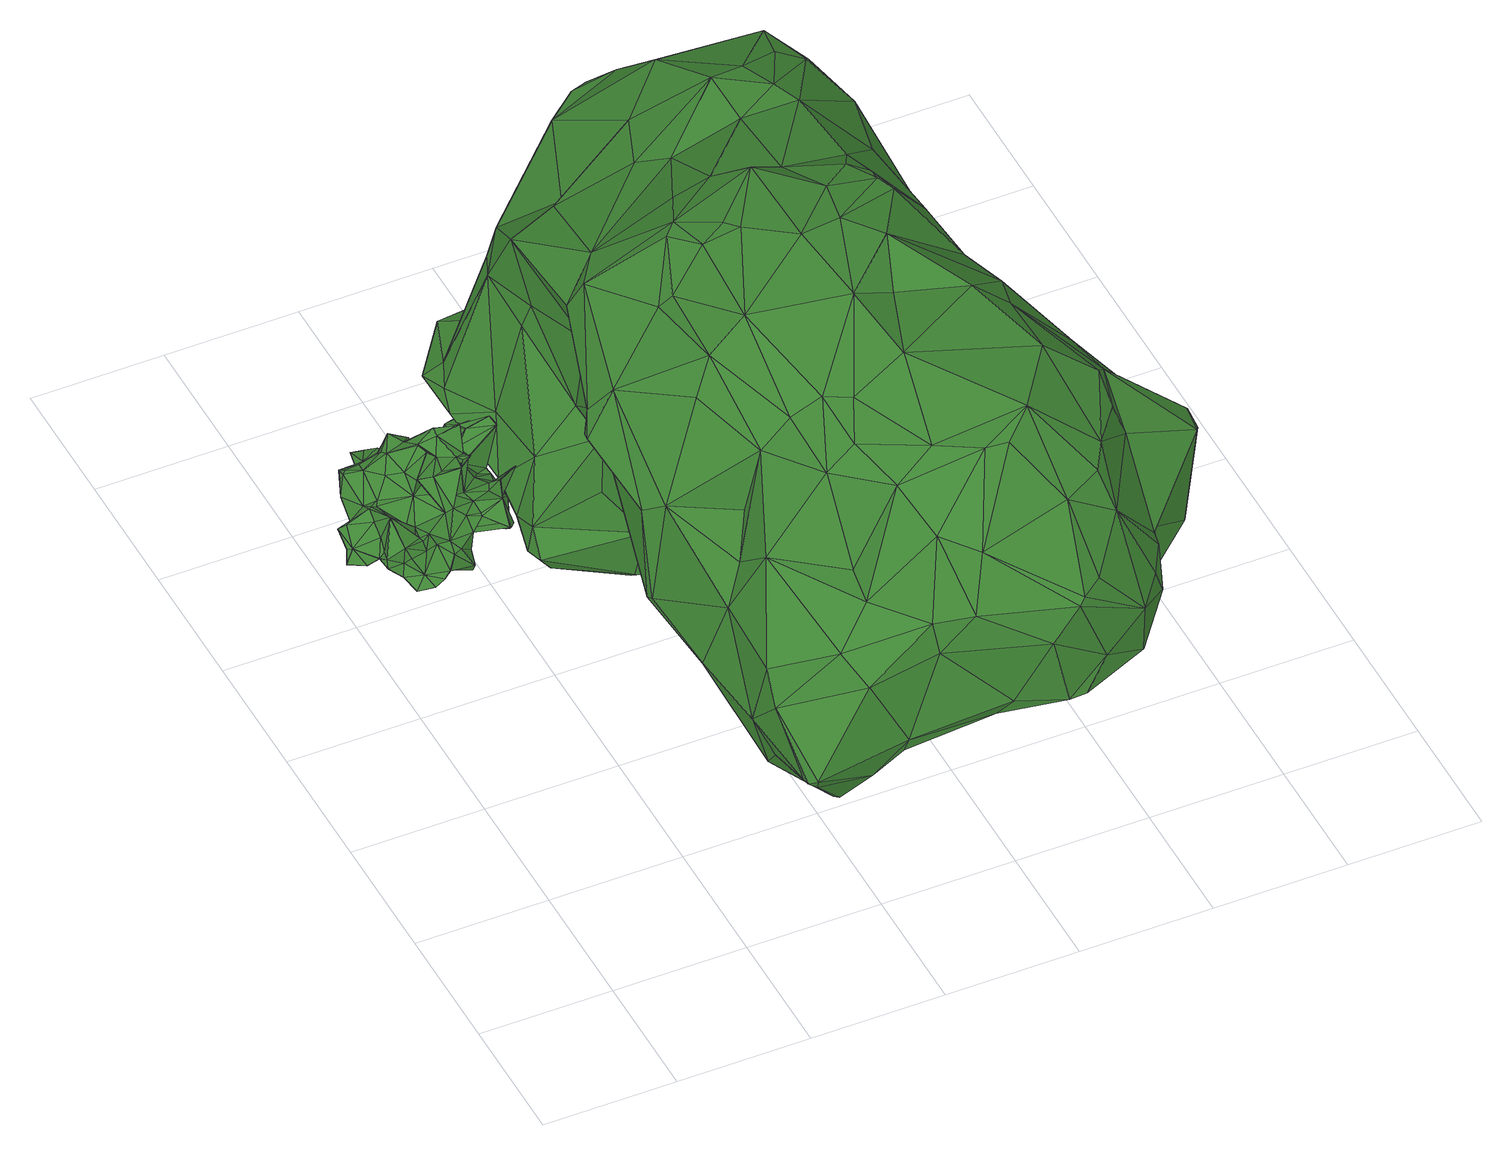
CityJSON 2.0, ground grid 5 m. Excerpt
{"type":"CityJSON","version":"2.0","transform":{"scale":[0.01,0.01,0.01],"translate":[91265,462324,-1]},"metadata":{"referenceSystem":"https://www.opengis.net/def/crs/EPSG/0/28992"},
"CityObjects":{
"tree1":{"type":"SolitaryVegetationObject","attributes":{"gtid":327,"crown_width_m":6.9,"crown_median_z":1.72,"trunk_H_m":2.02,"trunk_DBH_m":0.137,"trunk_radius_m":0.0684,"trunk_base_height_m":-0.3,"original_gtid":"333"},"geometry":[{"type":"Solid","lod":"3","boundaries":[[[[0,1,2]],[[3,4,5]],[[6,7,8]],[[9,10,3]],[[11,12,13]],[[14,15,16]],[[17,18,19]],[[20,18,17]],[[21,22,23]],[[24,25,26]],[[24,26,27]],[[28,27,29]],[[30,31,32]],[[32,33,34]],[[35,36,37]],[[38,39,40]],[[41,40,39]],[[42,43,44]],[[3,5,45]],[[46,47,39]],[[4,35,5]],[[48,49,50]],[[48,51,49]],[[11,52,53]],[[54,55,56]],[[33,57,21]],[[58,59,56]],[[60,61,62]],[[63,26,25]],[[64,65,66]],[[67,68,69]],[[70,71,72]],[[33,73,74]],[[75,36,76]],[[75,76,28]],[[77,78,79]],[[77,79,80]],[[81,70,82]],[[59,10,9]],[[58,10,59]],[[46,42,47]],[[83,84,85]],[[86,36,35]],[[17,87,88]],[[53,89,90]],[[91,92,93]],[[91,94,92]],[[45,67,3]],[[9,3,67]],[[95,96,15]],[[97,98,99]],[[62,97,99]],[[0,100,1]],[[25,100,0]],[[101,102,103]],[[101,103,104]],[[33,21,73]],[[44,105,74]],[[106,24,27]],[[107,108,109]],[[110,111,6]],[[112,76,36]],[[113,1,100]],[[113,100,107]],[[114,97,62]],[[7,6,111]],[[29,115,116]],[[5,37,45]],[[44,117,42]],[[74,117,44]],[[23,73,21]],[[110,81,118]],[[110,118,32]],[[10,58,119]],[[13,12,80]],[[54,65,64]],[[13,52,11]],[[104,102,120]],[[121,76,122]],[[92,123,48]],[[124,85,125]],[[12,126,127]],[[80,12,127]],[[12,85,126]],[[124,126,85]],[[97,128,98]],[[127,126,124]],[[85,84,125]],[[124,125,127]],[[17,88,129]],[[7,130,8]],[[57,33,32]],[[41,47,131]],[[132,2,1]],[[133,109,134]],[[135,19,136]],[[106,137,24]],[[4,138,139]],[[47,41,39]],[[38,140,141]],[[133,134,142]],[[143,144,145]],[[146,144,143]],[[51,147,49]],[[148,149,150]],[[151,152,153]],[[52,89,53]],[[90,89,154]],[[51,136,19]],[[155,156,157]],[[150,53,158]],[[159,158,53]],[[26,160,27]],[[27,160,161]],[[162,163,164]],[[21,165,22]],[[166,167,168]],[[169,170,10]],[[145,171,172]],[[173,171,144]],[[14,16,174]],[[175,141,176]],[[177,161,152]],[[29,116,28]],[[109,137,121]],[[53,90,159]],[[99,178,179]],[[99,179,60]],[[12,180,85]],[[181,180,12]],[[182,15,96]],[[83,85,180]],[[44,43,114]],[[62,105,114]],[[61,105,62]],[[88,70,183]],[[148,176,184]],[[5,35,37]],[[0,2,25]],[[41,155,40]],[[141,140,176]],[[180,172,83]],[[163,152,151]],[[32,115,57]],[[185,118,82]],[[104,103,102]],[[186,95,77]],[[187,101,188]],[[69,189,190]],[[191,192,22]],[[193,194,195]],[[133,142,15]],[[134,109,122]],[[31,163,196]],[[1,113,197]],[[182,198,199]],[[99,98,200]],[[25,41,63]],[[90,201,159]],[[46,43,42]],[[82,70,185]],[[142,16,15]],[[174,78,14]],[[202,78,174]],[[202,89,52]],[[78,77,14]],[[203,179,178]],[[199,113,107]],[[204,113,199]],[[136,51,205]],[[50,49,206]],[[82,118,81]],[[92,48,50]],[[4,207,35]],[[50,8,130]],[[70,88,87]],[[208,72,71]],[[195,194,209]],[[81,6,210]],[[176,211,166]],[[200,193,178]],[[25,24,100]],[[212,100,24]],[[53,168,11]],[[213,31,196]],[[214,117,191]],[[191,117,74]],[[95,14,77]],[[70,81,71]],[[215,111,110]],[[214,131,117]],[[175,97,141]],[[175,128,97]],[[48,123,51]],[[94,51,123]],[[173,146,216]],[[145,144,171]],[[94,217,205]],[[94,205,51]],[[20,129,183]],[[110,31,213]],[[174,154,202]],[[174,16,154]],[[106,27,28]],[[218,187,219]],[[162,164,220]],[[185,19,118]],[[186,77,127]],[[221,222,148]],[[176,148,222]],[[7,223,130]],[[109,108,137]],[[44,114,105]],[[224,225,199]],[[64,218,219]],[[54,159,55]],[[167,226,227]],[[179,177,61]],[[220,177,179]],[[94,123,92]],[[150,168,53]],[[135,28,228]],[[135,228,19]],[[193,200,229]],[[114,38,97]],[[230,63,131]],[[230,131,214]],[[231,190,189]],[[56,190,231]],[[78,202,79]],[[42,131,47]],[[204,197,113]],[[116,115,32]],[[120,232,233]],[[200,178,99]],[[234,208,235]],[[9,236,59]],[[21,57,165]],[[6,81,110]],[[56,65,54]],[[185,87,19]],[[208,234,72]],[[197,204,237]],[[150,233,148]],[[208,71,8]],[[98,128,232]],[[176,238,211]],[[176,140,238]],[[20,239,18]],[[112,122,76]],[[87,185,70]],[[96,198,182]],[[190,56,240]],[[106,121,137]],[[28,121,106]],[[150,176,166]],[[150,166,168]],[[60,179,61]],[[87,17,19]],[[231,68,241]],[[149,184,176]],[[62,99,60]],[[142,154,16]],[[235,239,20]],[[242,157,143]],[[155,157,242]],[[19,147,51]],[[235,208,239]],[[234,235,183]],[[20,183,235]],[[193,243,194]],[[160,230,161]],[[41,131,63]],[[117,131,42]],[[12,11,244]],[[135,75,28]],[[67,190,236]],[[67,69,190]],[[143,157,146]],[[94,91,245]],[[187,188,219]],[[25,2,41]],[[220,246,177]],[[161,177,246]],[[222,221,247]],[[222,247,175]],[[96,224,198]],[[128,175,247]],[[233,232,221]],[[233,104,120]],[[98,248,200]],[[149,176,150]],[[101,104,188]],[[116,228,28]],[[105,30,74]],[[70,72,234]],[[26,230,160]],[[92,50,130]],[[248,243,229]],[[248,229,200]],[[169,10,119]],[[169,119,90]],[[249,54,64]],[[203,195,250]],[[203,193,195]],[[40,242,251]],[[88,183,129]],[[226,211,238]],[[163,161,164]],[[173,172,171]],[[169,90,142]],[[176,222,175]],[[90,154,142]],[[201,56,55]],[[201,55,159]],[[226,145,227]],[[165,57,115]],[[133,15,182]],[[95,15,14]],[[32,118,116]],[[231,65,56]],[[50,206,8]],[[152,161,230]],[[152,230,153]],[[191,22,214]],[[205,252,136]],[[253,136,252]],[[22,192,23]],[[73,23,192]],[[191,74,192]],[[74,73,192]],[[181,227,180]],[[38,114,43]],[[38,43,46]],[[180,227,172]],[[145,172,227]],[[27,254,29]],[[29,254,115]],[[165,115,254]],[[220,215,213]],[[214,22,165]],[[153,165,27]],[[214,165,153]],[[17,129,20]],[[240,236,190]],[[189,68,231]],[[205,217,252]],[[248,232,102]],[[120,102,232]],[[203,178,193]],[[255,237,216]],[[227,181,244]],[[234,183,70]],[[249,158,54]],[[158,159,54]],[[211,226,166]],[[118,19,228]],[[118,228,116]],[[256,257,258]],[[256,258,156]],[[156,258,146]],[[257,146,258]],[[140,40,251]],[[56,119,58]],[[56,201,119]],[[132,259,155]],[[90,119,201]],[[155,259,156]],[[156,146,157]],[[45,217,241]],[[121,28,76]],[[260,256,197]],[[197,256,1]],[[121,122,109]],[[140,38,40]],[[139,207,4]],[[155,41,2]],[[155,2,132]],[[253,45,37]],[[64,66,261]],[[91,250,195]],[[64,91,195]],[[209,101,187]],[[112,134,122]],[[112,142,134]],[[255,146,257]],[[195,218,64]],[[242,40,155]],[[112,139,142]],[[112,207,139]],[[112,86,207]],[[220,111,215]],[[67,241,68]],[[212,107,100]],[[141,97,38]],[[197,255,260]],[[8,206,239]],[[208,8,239]],[[195,209,218]],[[224,125,262]],[[81,210,71]],[[84,262,125]],[[91,263,223]],[[93,263,91]],[[249,64,188]],[[39,38,46]],[[165,254,27]],[[264,188,64]],[[142,139,170]],[[142,170,169]],[[219,188,264]],[[36,75,136]],[[135,136,75]],[[86,112,36]],[[86,35,207]],[[199,225,204]],[[237,204,225]],[[173,144,146]],[[110,213,215]],[[148,184,149]],[[223,220,91]],[[179,91,220]],[[212,108,107]],[[24,108,212]],[[67,45,241]],[[150,158,233]],[[186,127,125]],[[233,221,148]],[[59,240,56]],[[168,167,265]],[[13,80,79]],[[52,13,79]],[[186,125,95]],[[110,32,31]],[[127,77,80]],[[202,52,79]],[[102,101,209]],[[30,61,31]],[[163,31,61]],[[238,140,251]],[[226,242,145]],[[242,143,145]],[[226,251,242]],[[189,69,68]],[[168,244,11]],[[9,67,236]],[[226,238,251]],[[96,125,224]],[[125,96,95]],[[206,49,147]],[[132,256,259]],[[1,256,132]],[[27,151,153]],[[156,259,256]],[[257,256,260]],[[27,161,151]],[[161,163,151]],[[32,34,30]],[[206,147,266]],[[206,266,239]],[[262,84,216]],[[262,216,237]],[[172,216,83]],[[172,173,216]],[[255,216,146]],[[248,102,209]],[[248,209,243]],[[3,10,138]],[[4,3,138]],[[162,220,163]],[[163,220,213]],[[163,213,196]],[[137,108,24]],[[194,243,209]],[[164,161,246]],[[164,246,220]],[[66,65,231]],[[267,170,139]],[[10,170,267]],[[177,152,61]],[[61,152,163]],[[268,167,166]],[[268,226,167]],[[268,166,226]],[[107,182,199]],[[107,109,182]],[[133,182,109]],[[260,255,257]],[[237,255,197]],[[223,263,130]],[[64,261,91]],[[179,250,91]],[[224,199,198]],[[202,154,89]],[[264,64,219]],[[218,209,187]],[[12,244,181]],[[240,59,236]],[[261,66,241]],[[231,241,66]],[[18,239,266]],[[18,266,19]],[[193,229,243]],[[147,19,266]],[[61,30,105]],[[220,223,111]],[[223,7,111]],[[8,71,210]],[[8,210,6]],[[267,139,138]],[[267,138,10]],[[153,230,214]],[[83,216,84]],[[92,263,93]],[[130,263,92]],[[217,45,252]],[[253,252,45]],[[63,230,26]],[[249,188,158]],[[233,188,104]],[[233,158,188]],[[244,168,265]],[[244,265,227]],[[250,179,269]],[[261,245,91]],[[217,245,261]],[[94,245,217]],[[232,128,247]],[[232,247,221]],[[203,269,179]],[[250,269,203]],[[98,232,248]],[[261,241,217]],[[237,225,262]],[[36,253,37]],[[136,253,36]],[[224,262,225]],[[167,227,265]],[[74,34,33]],[[30,34,74]],[[270,271,272]],[[270,272,273]],[[273,272,274]],[[273,274,275]],[[272,271,276]],[[272,276,274]],[[274,276,277]],[[274,277,275]],[[276,271,278]],[[276,278,277]],[[277,278,279]],[[277,279,275]],[[278,271,280]],[[278,280,279]],[[279,280,281]],[[279,281,275]],[[280,271,282]],[[280,282,281]],[[281,282,283]],[[281,283,275]],[[282,271,284]],[[282,284,283]],[[283,284,285]],[[283,285,275]],[[284,271,286]],[[284,286,285]],[[285,286,287]],[[285,287,275]],[[286,271,288]],[[286,288,287]],[[287,288,289]],[[287,289,275]],[[288,271,290]],[[288,290,289]],[[289,290,291]],[[289,291,275]],[[290,271,292]],[[290,292,291]],[[291,292,293]],[[291,293,275]],[[292,271,294]],[[292,294,293]],[[293,294,295]],[[293,295,275]],[[294,271,296]],[[294,296,295]],[[295,296,297]],[[295,297,275]],[[296,271,298]],[[296,298,297]],[[297,298,299]],[[297,299,275]],[[298,271,300]],[[298,300,299]],[[299,300,301]],[[299,301,275]],[[300,271,302]],[[300,302,301]],[[301,302,303]],[[301,303,275]],[[302,271,304]],[[302,304,303]],[[303,304,305]],[[303,305,275]],[[304,271,306]],[[304,306,305]],[[305,306,307]],[[305,307,275]],[[306,271,308]],[[306,308,307]],[[307,308,309]],[[307,309,275]],[[308,271,310]],[[308,310,309]],[[309,310,311]],[[309,311,275]],[[310,271,312]],[[310,312,311]],[[311,312,313]],[[311,313,275]],[[312,271,314]],[[312,314,313]],[[313,314,315]],[[313,315,275]],[[314,271,316]],[[314,316,315]],[[315,316,317]],[[315,317,275]],[[316,271,318]],[[316,318,317]],[[317,318,319]],[[317,319,275]],[[318,271,270]],[[318,270,319]],[[319,270,273]],[[319,273,275]]]]}]},
"tree2":{"type":"SolitaryVegetationObject","attributes":{"gtid":154,"crown_width_m":24.36,"crown_median_z":6.64,"trunk_H_m":6.75,"trunk_DBH_m":1.28,"trunk_radius_m":0.638,"trunk_base_height_m":-0.11,"original_gtid":"158"},"geometry":[{"type":"Solid","lod":"3","boundaries":[[[[320,321,322]],[[323,324,325]],[[326,327,328]],[[329,330,331]],[[332,333,334]],[[335,321,336]],[[337,338,339]],[[340,341,342]],[[334,333,341]],[[343,344,345]],[[346,341,333]],[[347,348,349]],[[347,349,350]],[[349,348,351]],[[352,353,354]],[[355,356,323]],[[357,331,330]],[[358,344,359]],[[360,361,362]],[[363,364,365]],[[340,366,367]],[[368,369,370]],[[371,372,373]],[[374,375,376]],[[377,378,379]],[[380,381,382]],[[383,380,382]],[[384,376,375]],[[384,375,385]],[[386,387,388]],[[330,389,390]],[[391,373,392]],[[393,369,394]],[[395,396,397]],[[398,399,369]],[[400,401,402]],[[388,403,404]],[[386,405,387]],[[406,325,365]],[[382,381,407]],[[342,341,346]],[[320,408,409]],[[410,411,412]],[[413,371,334]],[[414,402,389]],[[415,416,417]],[[418,419,420]],[[421,422,423]],[[424,321,335]],[[371,425,334]],[[426,427,428]],[[428,427,429]],[[379,419,418]],[[430,382,407]],[[371,367,372]],[[431,393,397]],[[432,433,434]],[[332,334,435]],[[430,407,436]],[[437,438,439]],[[440,441,424]],[[442,443,444]],[[328,403,326]],[[418,445,405]],[[405,445,446]],[[447,391,448]],[[330,390,449]],[[357,330,449]],[[450,451,452]],[[417,453,454]],[[455,453,417]],[[402,401,390]],[[456,457,407]],[[436,407,457]],[[458,459,460]],[[422,433,461]],[[342,462,340]],[[463,462,342]],[[464,426,458]],[[459,458,426]],[[414,465,466]],[[467,465,414]],[[429,427,464]],[[468,386,404]],[[469,457,456]],[[379,418,405]],[[321,320,336]],[[446,445,338]],[[470,471,405]],[[472,473,474]],[[446,470,405]],[[329,337,330]],[[348,475,457]],[[476,355,477]],[[478,358,339]],[[478,339,338]],[[479,480,481]],[[389,467,414]],[[331,470,329]],[[329,470,338]],[[338,470,446]],[[482,483,420]],[[420,483,418]],[[329,338,337]],[[411,410,484]],[[469,485,457]],[[378,416,415]],[[377,416,378]],[[486,487,488]],[[489,490,491]],[[389,492,467]],[[389,402,390]],[[430,436,493]],[[483,445,418]],[[412,492,494]],[[404,495,468]],[[496,332,435]],[[497,461,498]],[[499,463,500]],[[499,500,501]],[[426,502,503]],[[430,493,490]],[[504,505,506]],[[507,508,509]],[[425,447,510]],[[410,339,484]],[[334,341,413]],[[340,413,341]],[[511,429,464]],[[512,481,513]],[[514,453,515]],[[516,517,518]],[[326,519,327]],[[520,521,522]],[[340,462,523]],[[426,464,427]],[[524,525,411]],[[412,411,525]],[[324,363,325]],[[476,526,355]],[[384,385,460]],[[496,527,528]],[[445,478,338]],[[388,387,529]],[[360,362,530]],[[531,532,533]],[[534,533,532]],[[399,398,535]],[[332,352,333]],[[346,333,352]],[[509,536,356]],[[537,538,362]],[[539,540,433]],[[514,540,539]],[[350,327,519]],[[537,362,361]],[[362,538,530]],[[393,394,537]],[[517,541,542]],[[543,541,517]],[[421,544,434]],[[544,432,434]],[[456,407,381]],[[414,466,519]],[[336,423,422]],[[454,415,417]],[[415,454,539]],[[528,352,496]],[[387,405,471]],[[524,359,429]],[[496,352,332]],[[397,545,354]],[[524,411,484]],[[524,484,359]],[[353,546,354]],[[397,360,545]],[[366,523,547]],[[523,462,548]],[[549,550,513]],[[493,436,475]],[[421,551,544]],[[397,393,361]],[[552,520,452]],[[387,471,357]],[[413,367,371]],[[523,366,340]],[[340,367,413]],[[519,466,350]],[[391,425,371]],[[537,361,393]],[[481,480,553]],[[394,369,399]],[[554,438,555]],[[530,501,500]],[[353,528,556]],[[524,557,525]],[[558,450,452]],[[375,559,385]],[[375,560,559]],[[473,451,561]],[[552,451,473]],[[452,451,552]],[[562,540,515]],[[334,510,435]],[[360,463,342]],[[349,351,563]],[[564,565,499]],[[526,566,567]],[[566,568,567]],[[569,516,570]],[[565,571,572]],[[514,515,540]],[[573,380,574]],[[548,547,523]],[[575,576,561]],[[507,567,508]],[[381,380,573]],[[457,485,348]],[[495,577,578]],[[487,579,488]],[[580,522,581]],[[580,581,570]],[[374,502,569]],[[460,459,384]],[[509,363,324]],[[384,459,376]],[[548,372,547]],[[343,543,502]],[[569,502,543]],[[374,569,568]],[[358,478,582]],[[358,582,344]],[[552,553,520]],[[521,520,553]],[[443,555,444]],[[343,502,428]],[[583,584,585]],[[557,586,587]],[[557,587,525]],[[576,575,588]],[[570,567,569]],[[568,569,567]],[[569,543,516]],[[589,505,531]],[[428,429,359]],[[428,359,344]],[[428,344,343]],[[505,532,531]],[[511,524,429]],[[458,511,464]],[[394,437,538]],[[394,538,537]],[[494,492,389]],[[367,366,547]],[[367,547,372]],[[404,386,388]],[[371,373,391]],[[428,502,426]],[[432,415,539]],[[432,539,433]],[[373,506,392]],[[504,506,373]],[[405,386,379]],[[468,379,386]],[[590,323,591]],[[406,493,475]],[[406,475,348]],[[470,357,471]],[[470,331,357]],[[322,518,320]],[[456,381,469]],[[345,592,482]],[[593,594,533]],[[533,594,531]],[[558,520,522]],[[414,519,402]],[[595,402,519]],[[525,587,492]],[[482,596,345]],[[434,433,597]],[[483,478,445]],[[516,543,517]],[[410,337,339]],[[400,402,595]],[[529,403,388]],[[534,532,548]],[[372,548,532]],[[425,391,447]],[[437,439,598]],[[528,353,352]],[[448,498,461]],[[599,348,347]],[[599,347,465]],[[600,443,442]],[[576,600,442]],[[539,454,514]],[[601,555,443]],[[425,510,334]],[[554,555,601]],[[514,454,453]],[[499,565,548]],[[453,455,515]],[[601,443,600]],[[437,598,538]],[[558,522,580]],[[510,447,435]],[[435,447,562]],[[435,562,496]],[[576,588,600]],[[602,545,360]],[[487,455,579]],[[556,574,395]],[[383,395,574]],[[538,598,530]],[[501,530,598]],[[603,604,605]],[[444,474,442]],[[444,555,474]],[[438,554,439]],[[494,606,412]],[[525,492,412]],[[400,595,326]],[[476,477,607]],[[494,389,606]],[[528,527,574]],[[548,565,534]],[[608,451,450]],[[448,540,562]],[[609,392,506]],[[520,558,452]],[[374,568,610]],[[374,610,375]],[[581,522,508]],[[460,385,559]],[[381,573,469]],[[327,350,611]],[[327,611,328]],[[518,570,516]],[[395,383,612]],[[609,497,498]],[[577,495,404]],[[509,508,613]],[[322,321,614]],[[364,613,508]],[[615,580,570]],[[577,404,403]],[[442,474,576]],[[527,616,455]],[[422,609,336]],[[577,403,617]],[[328,617,403]],[[422,597,433]],[[493,365,491]],[[346,545,342]],[[375,610,560]],[[518,615,570]],[[322,615,518]],[[395,354,546]],[[395,397,354]],[[561,474,473]],[[576,474,561]],[[426,503,459]],[[483,582,478]],[[483,592,582]],[[476,559,560]],[[618,578,488]],[[543,343,345]],[[383,574,380]],[[562,616,496]],[[619,474,555]],[[421,597,422]],[[511,557,524]],[[618,455,417]],[[322,614,615]],[[409,408,596]],[[618,488,579]],[[573,620,486]],[[620,487,486]],[[441,621,615]],[[455,616,515]],[[515,616,562]],[[496,616,527]],[[479,522,521]],[[580,621,622]],[[450,622,621]],[[392,498,391]],[[325,406,591]],[[400,623,357]],[[504,372,532]],[[368,624,489]],[[368,370,624]],[[584,553,552]],[[507,509,625]],[[424,614,321]],[[507,625,526]],[[507,526,567]],[[490,489,430]],[[550,626,489]],[[396,612,627]],[[489,626,368]],[[628,409,551]],[[559,607,460]],[[596,542,541]],[[345,596,541]],[[430,489,382]],[[624,382,489]],[[387,623,529]],[[598,439,501]],[[387,357,623]],[[393,627,369]],[[431,627,393]],[[629,554,571]],[[575,561,608]],[[566,526,476]],[[459,503,376]],[[558,580,450]],[[619,437,630]],[[394,630,437]],[[492,604,467]],[[423,628,551]],[[463,631,462]],[[497,609,422]],[[594,600,588]],[[594,588,531]],[[534,593,533]],[[336,609,335]],[[505,335,609]],[[363,365,325]],[[330,337,606]],[[612,383,382]],[[472,584,473]],[[552,473,584]],[[449,390,401]],[[574,527,620]],[[618,495,578]],[[567,570,581]],[[595,519,326]],[[610,568,566]],[[578,577,617]],[[619,438,437]],[[555,438,619]],[[560,610,566]],[[560,566,476]],[[485,469,486]],[[491,364,512]],[[630,585,619]],[[320,517,408]],[[397,361,360]],[[511,586,557]],[[632,378,544]],[[358,484,339]],[[359,484,358]],[[481,549,513]],[[501,629,564]],[[518,517,320]],[[574,620,573]],[[323,590,348]],[[501,439,629]],[[554,629,439]],[[328,611,617]],[[472,619,585]],[[409,544,551]],[[604,603,467]],[[620,527,487]],[[587,586,607]],[[603,465,467]],[[457,475,436]],[[575,608,633]],[[449,401,357]],[[400,357,401]],[[398,368,626]],[[397,396,431]],[[487,527,455]],[[556,546,353]],[[556,395,546]],[[493,406,365]],[[634,482,632]],[[634,632,544]],[[448,562,447]],[[497,422,461]],[[370,369,627]],[[628,320,409]],[[578,563,485]],[[617,563,578]],[[632,419,378]],[[491,512,550]],[[364,491,365]],[[472,474,619]],[[482,592,483]],[[504,373,372]],[[476,607,559]],[[512,513,550]],[[556,528,574]],[[460,607,586]],[[612,382,624]],[[377,379,468]],[[379,378,419]],[[603,605,477]],[[326,623,400]],[[531,575,633]],[[529,623,403]],[[326,403,623]],[[583,549,584]],[[626,550,549]],[[504,532,505]],[[364,479,512]],[[509,613,363]],[[581,508,567]],[[419,632,420]],[[549,481,553]],[[553,584,549]],[[521,553,480]],[[521,480,479]],[[423,551,421]],[[492,587,604]],[[625,509,356]],[[625,356,526]],[[526,356,355]],[[596,517,542]],[[517,596,408]],[[596,634,409]],[[489,491,550]],[[544,409,634]],[[596,482,634]],[[420,632,482]],[[522,479,508]],[[505,635,335]],[[395,612,396]],[[399,630,394]],[[584,472,585]],[[615,614,441]],[[614,424,441]],[[608,561,451]],[[590,591,406]],[[458,586,511]],[[458,460,586]],[[477,605,607]],[[605,587,607]],[[603,599,465]],[[477,599,603]],[[477,355,599]],[[323,599,355]],[[323,348,599]],[[544,378,432]],[[352,545,346]],[[611,350,349]],[[609,498,392]],[[493,491,490]],[[378,415,432]],[[423,336,628]],[[324,323,536]],[[330,606,389]],[[468,416,377]],[[534,572,593]],[[440,635,589]],[[424,635,440]],[[440,633,608]],[[512,479,481]],[[345,541,543]],[[505,609,506]],[[530,500,360]],[[463,360,500]],[[629,571,564]],[[565,564,571]],[[406,348,590]],[[573,486,469]],[[463,499,631]],[[548,631,499]],[[441,440,621]],[[499,501,564]],[[554,601,572]],[[410,412,606]],[[352,354,545]],[[461,540,448]],[[433,540,461]],[[363,613,364]],[[628,336,320]],[[605,604,587]],[[455,618,579]],[[534,565,572]],[[602,342,545]],[[602,360,342]],[[434,597,421]],[[345,582,592]],[[345,344,582]],[[531,588,575]],[[601,600,594]],[[593,601,594]],[[601,593,572]],[[572,571,554]],[[485,488,578]],[[486,488,485]],[[589,635,505]],[[495,416,468]],[[509,324,536]],[[618,416,495]],[[417,416,618]],[[549,636,626]],[[583,636,549]],[[424,335,635]],[[410,606,337]],[[364,508,479]],[[548,462,631]],[[325,591,323]],[[450,580,622]],[[589,633,440]],[[589,531,633]],[[356,536,637]],[[323,637,536]],[[356,637,323]],[[368,398,369]],[[448,391,498]],[[580,615,621]],[[608,621,440]],[[450,621,608]],[[485,351,348]],[[563,351,485]],[[466,347,350]],[[465,347,466]],[[431,396,627]],[[617,349,563]],[[611,349,617]],[[612,624,627]],[[370,627,624]],[[399,535,630]],[[585,630,535]],[[398,626,636]],[[535,398,636]],[[585,636,583]],[[585,535,636]],[[502,374,503]],[[376,503,374]],[[638,639,640]],[[638,640,641]],[[641,640,642]],[[641,642,643]],[[640,639,644]],[[640,644,642]],[[642,644,645]],[[642,645,643]],[[644,639,646]],[[644,646,645]],[[645,646,647]],[[645,647,643]],[[646,639,648]],[[646,648,647]],[[647,648,649]],[[647,649,643]],[[648,639,650]],[[648,650,649]],[[649,650,651]],[[649,651,643]],[[650,639,652]],[[650,652,651]],[[651,652,653]],[[651,653,643]],[[652,639,654]],[[652,654,653]],[[653,654,655]],[[653,655,643]],[[654,639,656]],[[654,656,655]],[[655,656,657]],[[655,657,643]],[[656,639,658]],[[656,658,657]],[[657,658,659]],[[657,659,643]],[[658,639,660]],[[658,660,659]],[[659,660,661]],[[659,661,643]],[[660,639,662]],[[660,662,661]],[[661,662,663]],[[661,663,643]],[[662,639,664]],[[662,664,663]],[[663,664,665]],[[663,665,643]],[[664,639,666]],[[664,666,665]],[[665,666,667]],[[665,667,643]],[[666,639,668]],[[666,668,667]],[[667,668,669]],[[667,669,643]],[[668,639,670]],[[668,670,669]],[[669,670,671]],[[669,671,643]],[[670,639,672]],[[670,672,671]],[[671,672,673]],[[671,673,643]],[[672,639,674]],[[672,674,673]],[[673,674,675]],[[673,675,643]],[[674,639,676]],[[674,676,675]],[[675,676,677]],[[675,677,643]],[[676,639,678]],[[676,678,677]],[[677,678,679]],[[677,679,643]],[[678,639,680]],[[678,680,679]],[[679,680,681]],[[679,681,643]],[[680,639,682]],[[680,682,681]],[[681,682,683]],[[681,683,643]],[[682,639,684]],[[682,684,683]],[[683,684,685]],[[683,685,643]],[[684,639,686]],[[684,686,685]],[[685,686,687]],[[685,687,643]],[[686,639,638]],[[686,638,687]],[[687,638,641]],[[687,641,643]]]]}]}
},
"vertices":[
[134,2295,254],[142,2263,191],[120,2300,258],[620,2098,196],[558,2165,173],[579,2175,180],[572,2504,335],[579,2470,357],[607,2484,353],[617,2073,235],[585,2057,241],[312,2023,307],[225,1937,272],[307,1910,281],[385,2019,200],[375,2096,230],[401,2027,195],[615,2570,242],[612,2544,258],[576,2473,188],[670,2560,274],[317,2609,224],[270,2575,223],[278,2631,235],[251,2361,183],[175,2403,207],[237,2383,215],[344,2434,179],[450,2358,166],[407,2454,216],[383,2543,260],[431,2519,263],[440,2548,258],[363,2597,252],[371,2580,253],[575,2195,190],[534,2257,222],[597,2212,205],[230,2429,341],[168,2455,324],[182,2328,280],[143,2424,258],[175,2507,300],[234,2471,330],[270,2489,320],[665,2214,227],[185,2471,326],[172,2490,310],[722,2413,368],[731,2474,341],[705,2442,391],[650,2380,278],[348,1961,299],[357,2017,310],[505,2143,330],[508,2089,318],[584,2081,360],[384,2565,248],[584,2017,282],[612,2055,260],[419,2474,379],[359,2459,356],[349,2487,413],[169,2414,216],[489,2186,338],[570,2163,332],[588,2199,332],[629,2183,262],[687,2200,370],[689,2199,370],[619,2607,250],[641,2557,278],[673,2590,279],[323,2616,241],[286,2552,256],[507,2325,251],[450,2325,193],[331,1980,220],[360,1981,205],[308,1911,279],[281,1895,267],[610,2546,259],[613,2570,243],[146,2058,231],[147,2057,229],[161,1969,261],[534,2195,201],[587,2599,192],[620,2606,249],[381,1975,298],[451,2033,297],[534,2293,364],[720,2412,368],[616,2356,286],[635,2319,283],[310,2066,268],[297,2101,261],[313,2418,393],[399,2358,450],[379,2425,414],[186,2288,208],[525,2209,475],[483,2232,465],[497,2209,467],[471,2171,472],[298,2481,326],[386,2355,191],[251,2225,205],[285,2258,219],[353,2244,171],[522,2474,276],[534,2437,298],[473,2196,208],[163,2202,196],[306,2450,376],[422,2484,235],[439,2464,228],[241,2516,260],[543,2485,231],[582,2018,282],[419,2211,442],[424,2321,198],[409,2222,212],[649,2380,280],[186,1914,231],[220,2012,195],[185,1914,233],[249,1904,233],[398,2356,448],[673,2589,277],[623,2453,357],[175,2505,298],[88,2290,250],[375,2177,192],[407,2181,185],[510,2399,255],[603,2308,274],[350,2265,180],[558,2164,175],[512,2174,206],[225,2310,303],[279,2361,355],[445,2120,210],[182,2243,278],[185,2200,242],[208,2174,346],[85,2208,223],[634,2412,292],[333,2222,428],[399,2208,349],[398,2140,319],[354,2476,220],[297,2429,319],[276,2493,266],[431,2009,247],[120,2300,260],[68,2288,254],[102,2289,258],[418,2120,348],[452,2092,326],[237,2382,217],[320,2355,230],[407,2452,218],[373,2467,248],[387,2356,193],[338,2509,217],[306,2187,252],[294,2124,259],[322,2108,280],[506,2081,311],[526,2113,314],[176,2152,219],[161,2098,234],[152,2139,210],[426,1984,177],[338,2336,365],[331,2251,331],[362,2365,346],[463,2369,490],[424,2368,354],[184,2013,279],[217,2023,278],[312,2149,225],[697,2602,279],[359,2243,382],[586,2599,194],[293,1982,244],[525,2209,473],[471,2171,470],[687,2198,371],[625,2182,346],[269,2575,225],[277,2630,236],[539,2360,478],[553,2352,483],[523,2283,421],[422,2482,237],[117,2163,170],[278,2145,236],[251,2164,218],[463,2370,492],[506,2080,313],[423,1958,220],[463,2343,478],[174,2169,210],[634,2319,281],[624,2453,355],[546,2176,183],[685,2555,283],[515,2245,457],[619,2533,279],[291,2220,242],[216,2299,223],[439,2462,230],[240,2515,258],[493,2436,242],[152,2138,209],[640,2288,279],[515,2243,455],[517,2209,468],[449,2365,294],[332,2223,430],[360,2245,383],[545,2400,337],[226,2111,250],[177,2152,217],[210,2175,344],[224,2090,268],[494,2436,240],[538,2358,480],[234,2448,271],[623,2183,347],[435,2290,437],[384,2204,436],[698,2603,280],[686,2554,281],[599,2149,278],[154,2139,208],[213,2288,299],[621,2531,277],[582,2130,313],[633,2256,276],[184,2287,301],[553,2352,485],[278,2034,281],[598,2308,281],[405,2327,321],[416,2324,436],[462,2341,480],[455,2183,343],[462,2289,381],[194,2290,303],[639,2288,277],[620,2274,270],[356,2477,218],[117,2162,171],[72,2225,210],[50,2182,186],[71,2224,212],[69,2289,253],[51,2183,184],[561,2256,320],[162,2092,231],[574,2412,326],[485,2202,462],[296,2101,263],[605,2512,281],[597,2149,277],[285,2134,252],[418,2326,435],[432,2303,71],[425,2302,70],[431,2304,71],[411,2282,273],[410,2284,273],[404,2282,272],[431,2306,71],[410,2286,273],[429,2307,71],[408,2287,273],[428,2308,71],[407,2288,273],[426,2309,71],[405,2288,273],[424,2309,71],[403,2289,272],[423,2308,70],[402,2288,272],[421,2308,70],[400,2287,272],[420,2306,70],[399,2286,272],[419,2305,70],[398,2285,271],[418,2303,69],[397,2283,271],[418,2301,69],[397,2281,271],[419,2300,69],[398,2279,271],[419,2298,69],[399,2278,271],[421,2297,69],[400,2277,271],[422,2296,69],[401,2276,271],[424,2295,69],[403,2275,271],[426,2295,69],[405,2275,271],[427,2296,70],[407,2275,271],[429,2296,70],[408,2276,272],[430,2298,70],[409,2277,272],[431,2299,70],[410,2279,272],[432,2301,71],[411,2280,272],
[760,1588,1195],[698,1662,1067],[668,1598,1001],[1746,1241,861],[1534,1503,774],[1629,1502,766],[2531,740,1018],[2541,755,1009],[2539,832,1034],[1807,95,1074],[2057,152,876],[1887,153,1080],[2018,2701,1287],[2063,2841,1127],[1893,2788,1394],[804,2045,1182],[843,1993,1312],[1784,82,1050],[1512,277,1244],[1458,215,1024],[1578,3048,1132],[1883,2983,1001],[1729,3089,825],[826,529,773],[1033,385,879],[905,696,1112],[1958,2938,989],[2265,949,762],[2157,1157,708],[2248,1048,763],[2454,829,667],[2203,1120,742],[2100,2743,1075],[2144,2589,884],[2134,2635,866],[1549,954,645],[1432,983,659],[2043,343,1171],[1329,284,984],[1096,288,779],[1935,3009,409],[1960,2939,393],[1833,3018,259],[1574,1591,509],[1374,1577,246],[1606,1595,486],[1367,3070,1134],[1455,3016,1200],[1748,2195,179],[1719,2450,198],[1882,2307,186],[1513,2836,1371],[1190,2967,1112],[1323,2646,1328],[913,699,176],[1260,737,197],[1002,526,170],[1646,1259,1563],[1493,1244,1631],[1535,942,1595],[2285,1956,572],[2283,1916,573],[2165,2062,410],[2229,2104,465],[1274,657,221],[1285,709,207],[1996,826,1541],[2065,511,1337],[2178,770,1402],[2075,202,642],[2187,286,800],[1571,2521,1527],[1240,2429,1348],[1971,2739,179],[1617,2736,176],[2084,2430,752],[2011,2567,299],[1989,2796,463],[1541,2297,179],[1605,2520,214],[2226,437,920],[2219,384,910],[2255,454,762],[2228,835,1336],[2001,1089,1515],[1820,578,1544],[1980,1579,540],[2186,1709,443],[930,1296,1336],[998,1337,1467],[1694,106,894],[1592,202,595],[1768,134,589],[1683,2879,1292],[2256,542,655],[1595,1564,1674],[1714,1451,1646],[1849,1674,1614],[1476,600,1478],[1332,909,1499],[1265,759,1437],[1127,1658,1656],[1104,1839,1619],[1060,1798,1604],[782,1822,909],[1699,2543,1512],[873,336,408],[872,302,419],[837,479,631],[894,270,444],[2025,1732,352],[2004,2611,270],[1434,1532,1689],[1429,1914,1679],[1270,1662,1677],[1962,2599,1393],[2149,1689,428],[1409,2998,184],[1028,3028,193],[1086,3055,229],[867,2104,654],[783,1801,841],[743,2701,184],[682,2893,201],[754,2856,169],[1624,495,1495],[1709,486,1496],[1749,2406,1523],[1583,2317,1506],[2155,274,895],[629,1942,327],[640,2089,253],[611,1945,224],[1816,1790,1612],[1814,1731,1628],[1995,1739,1411],[2227,1632,487],[2219,1596,479],[1034,393,216],[1029,429,193],[1310,554,291],[1322,2007,1602],[1528,3095,953],[1656,3126,765],[907,301,390],[2086,696,738],[2455,743,644],[2093,476,588],[1886,1146,1595],[2228,1707,615],[1859,342,1294],[2005,414,1311],[968,2354,206],[668,2208,222],[861,2595,182],[2115,1573,475],[1337,877,359],[1602,873,679],[1392,381,1278],[1278,1589,194],[992,1805,167],[1151,1841,201],[1154,745,1361],[1322,548,1400],[1349,270,852],[2147,1402,799],[2131,1691,782],[2042,1879,1026],[2093,1560,947],[1732,2064,200],[1949,1647,349],[1721,1684,376],[1761,293,532],[1971,1620,363],[1831,132,595],[2049,1256,1458],[2074,2457,1273],[1189,2023,1545],[1325,2317,1426],[1492,2962,509],[1712,3030,434],[1442,3195,232],[834,656,436],[881,571,324],[1041,2582,1124],[817,2509,1096],[985,2525,1170],[1017,1373,485],[1150,1494,390],[1180,1388,686],[1862,2635,1436],[1124,323,341],[1456,1753,241],[1350,1953,216],[1750,1841,1626],[1813,1971,1537],[739,1238,541],[774,1209,975],[725,1293,904],[2468,705,658],[671,1888,170],[903,1748,158],[897,1708,199],[1424,3110,1024],[1239,282,490],[1549,249,517],[1307,968,391],[2103,2054,1156],[2158,2361,1000],[2181,666,1322],[1638,3194,228],[818,2689,783],[892,2777,899],[860,2785,775],[887,2804,785],[1347,2470,196],[1242,1254,864],[1845,2912,192],[1659,3153,217],[1624,1732,1665],[1555,1939,1609],[896,887,937],[989,1046,1006],[829,836,796],[1121,1318,1620],[1949,2835,817],[2131,2515,835],[1304,3055,1127],[1217,3037,893],[1292,2062,186],[1638,2029,194],[1007,1639,1484],[699,2127,161],[974,1901,176],[936,3061,284],[863,2956,161],[2149,2398,866],[1231,301,432],[621,1864,243],[1299,768,233],[1286,805,227],[656,2267,274],[1796,2308,1514],[2215,1110,797],[1241,2935,400],[1179,2944,789],[1236,926,282],[971,1347,431],[1078,913,255],[786,945,469],[740,1282,512],[1093,2976,381],[1012,2942,415],[2242,1870,653],[2159,2081,822],[733,2449,391],[645,2621,274],[2218,1059,1284],[2149,1355,1003],[1946,1572,1058],[902,1628,452],[934,1404,432],[1165,458,1005],[1247,2234,170],[940,2196,173],[1212,2341,186],[1321,472,342],[1499,349,499],[664,2706,312],[848,2412,861],[2051,1431,790],[1876,1524,792],[1171,577,1050],[897,2770,482],[699,2788,350],[2279,548,830],[1037,1015,1286],[1230,1714,1671],[1444,3191,225],[1959,1001,829],[649,2847,259],[778,2999,330],[1824,2854,661],[1750,680,799],[1724,350,548],[1549,412,635],[1910,139,732],[1319,625,422],[730,2137,447],[930,2116,1318],[1236,830,224],[2505,873,967],[1917,2404,352],[1212,1528,449],[674,1631,992],[793,1695,796],[1991,2140,1348],[2399,963,1072],[2027,1503,1383],[1156,2716,187],[2135,1973,812],[904,1967,610],[883,1936,392],[2240,689,1156],[1908,2235,212],[1244,991,696],[1656,2092,181],[1975,2497,252],[973,1679,1416],[1151,3018,320],[1313,2671,173],[1564,3080,899],[1249,980,1477],[828,2446,748],[1142,1008,1400],[872,2042,1004],[1411,2272,170],[1471,984,1004],[1539,1651,88],[1475,1652,89],[1537,1667,89],[1543,1640,764],[1542,1656,764],[1480,1641,764],[1531,1683,89],[1535,1672,764],[1521,1696,89],[1526,1685,764],[1508,1707,90],[1512,1696,765],[1493,1713,90],[1497,1702,765],[1476,1716,90],[1481,1705,765],[1460,1714,90],[1464,1703,765],[1444,1708,90],[1449,1697,765],[1431,1698,90],[1435,1687,765],[1420,1685,90],[1425,1674,765],[1414,1670,90],[1418,1658,765],[1411,1653,90],[1416,1642,764],[1413,1636,89],[1418,1625,764],[1419,1621,89],[1424,1610,764],[1429,1608,89],[1434,1597,764],[1442,1597,88],[1447,1586,763],[1457,1591,88],[1462,1580,763],[1474,1588,88],[1479,1577,763],[1490,1590,88],[1495,1579,763],[1506,1596,88],[1511,1585,763],[1519,1606,88],[1524,1595,763],[1530,1619,88],[1535,1608,763],[1536,1634,88],[1541,1623,763]
]}
